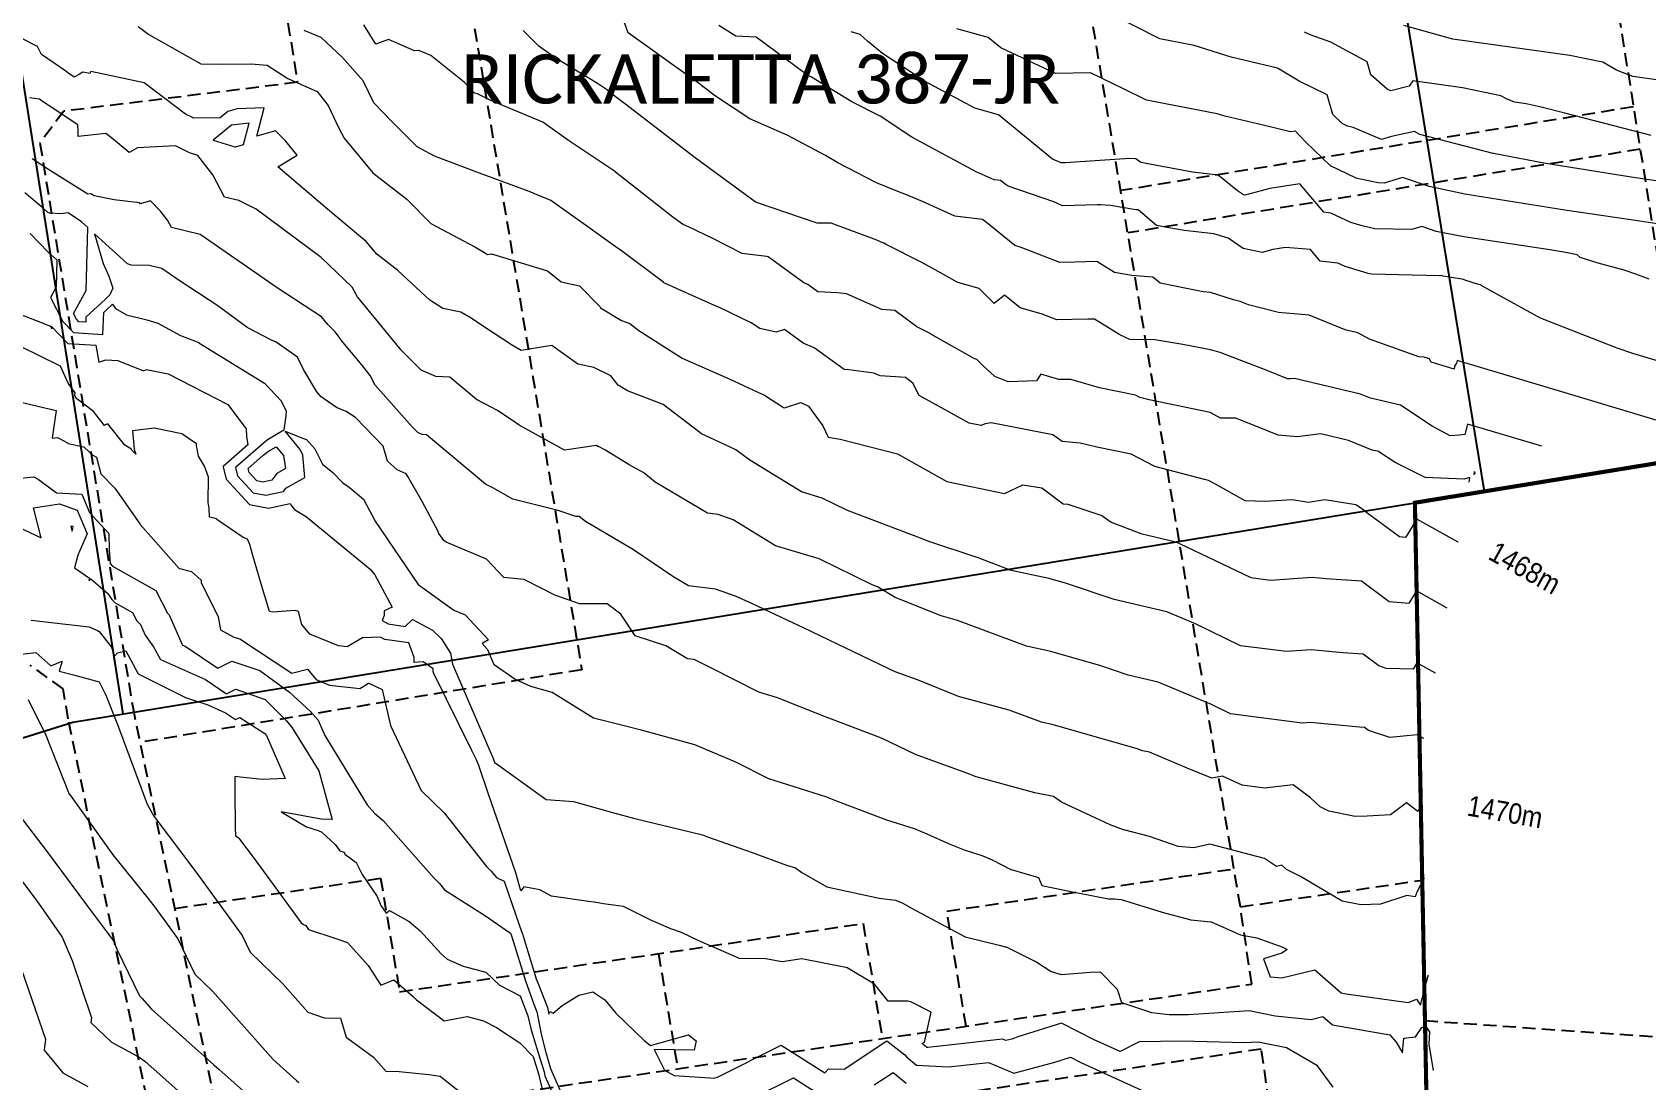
# Model space of a CAD drawing. Header units: metres. Extents: x 5688 to 19740, y -52 to 3406.
# Drawn here: x 7601.2 to 7994.7, y 818.9 to 1074.4 of the extents above; entities that cross this region are included whole.
import ezdxf
from ezdxf.enums import TextEntityAlignment as Align

# ---------------------------------------------------------------- set-up
doc = ezdxf.new("R2010")
doc.units = ezdxf.units.M
doc.linetypes.add('HIDDEN', pattern=[9.525, 6.35, -3.175])
for name, color, linetype in [('Contours', 7, 'Continuous'), ('DORPNAAM', 7, 'Continuous'), ('LINES', 7, 'Continuous'), ('PLAASGEDEELTES', 7, 'Continuous'), ('SITE', 7, 'Continuous')]:
    doc.layers.add(name, color=color, linetype=linetype)
doc.styles.add('CALIBRII', font='calibri.ttf')
doc.styles.add('MM-STANDARD', font='', dxfattribs={"height": 1})
doc.styles.get('MM-STANDARD').set_extended_font_data('MM-STANDARD')

# ---------------------------------------------------------------- blocks, each defined once
blk = doc.blocks.new('CONTOURS-CG')
at = {"layer": 'Contours', "color": 253, "lineweight": 9, "true_color": 0xa1a3a5}
for points, elevation in [([(31812.87, -119.46), (31806.53, -118.57), (31806.51, -118.56), (31802.57, -117.01), (31799.17, -115.07), (31799.16, -115.07), (31791.17, -113.44), (31762.69, -109.4), (31762.69, -109.4), (31750.69, -106.13)], 1463.5), ([(31811.01, -132.94), (31789.98, -127.46), (31784.2, -126.04), (31780.54, -125.19), (31777.68, -124.79), (31775.91, -124.09), (31774.37, -123.22), (31765.02, -121.3), (31752.87, -119.58), (31752.04, -120.86), (31747.52, -122.03), (31746.63, -121.6), (31742.66, -118.12), (31741.78, -115), (31741.77, -114.99), (31732.89, -110.15), (31728.15, -108.5), (31726.48, -107.71)], 1464), ([(31827.5, -146.26), (31806.14, -143.05), (31784.8, -139.69), (31772.53, -137.29), (31772.52, -137.29), (31754.63, -132.64), (31753.3, -131.91), (31747.67, -133.18), (31745.27, -133.85), (31738.4, -130.97), (31736.96, -130.61), (31736.96, -130.6), (31735.66, -129.98), (31733.4, -127.81), (31732.02, -122.98), (31732.02, -122.97), (31725.17, -119.71), (31719.95, -116.51), (31719.93, -116.5), (31708.66, -113.86), (31699.65, -110.98), (31699.65, -110.98), (31691.28, -109.36), (31691.27, -109.36), (31678.75, -103.05)], 1464.5), ([(31814.56, -154.78), (31808.26, -153.76), (31789.93, -151.09), (31765.59, -147.22), (31756.86, -145.37), (31750.42, -143.19), (31745.88, -144.53), (31744.42, -144.49), (31739.76, -143.46), (31739.11, -143.29), (31732.84, -140.31), (31726.77, -134.47), (31724.3, -131.86), (31723.13, -132.04), (31716.78, -130.5), (31707.06, -128.22), (31705.21, -127.63), (31705.2, -127.63), (31687.98, -124.3), (31687.98, -124.3), (31682.42, -121.5), (31674.35, -117.68), (31665.8, -117.81), (31652.46, -111.58), (31649.38, -109.06), (31649.38, -109.05), (31641.8, -106.9)], 1465), ([(31810.47, -167.94), (31807.29, -166.7), (31804.39, -165.73), (31798.09, -164.05), (31793.72, -162.68), (31792.95, -161.96), (31789.68, -161.36), (31786.29, -160.81), (31765.34, -157.62), (31758.58, -156.29), (31755.1, -155.11), (31752.66, -155.83), (31743.61, -155.62), (31740.55, -154.94), (31737.8, -154.09), (31732.93, -151.83), (31732.92, -151.83), (31731.24, -151.63), (31725.39, -144.67), (31725.37, -144.67), (31718.08, -145.83), (31711.99, -147.49), (31711.62, -147.41), (31710.16, -146.42), (31705.48, -142.58), (31699.17, -141.81), (31686.61, -139.52), (31685.38, -138.62), (31685.38, -138.62), (31683.91, -138.49), (31668.16, -139.56), (31667.21, -139.58), (31665.08, -138.67), (31651.95, -127.9), (31651.95, -127.9), (31646.16, -126.26), (31634.09, -119.74), (31623.62, -112.89), (31619.98, -109.9), (31618.2, -108.29), (31616, -107.67)], 1465.5), ([(31833.97, -194.22), (31806.55, -186.01), (31802.72, -184.72), (31784, -177.46), (31769.53, -169.46), (31769.63, -169.38), (31769.35, -169.29), (31768.67, -169.15), (31768.67, -169.15), (31767.83, -168.89), (31767.37, -168.71), (31766.95, -168.57), (31766.03, -168.33), (31765.4, -168.13), (31765.29, -168.02), (31764.81, -167.94), (31760.29, -167.2), (31759.79, -167.03), (31759.55, -167.1), (31759.55, -167.1), (31759.43, -167.13), (31742.81, -166.74), (31741.98, -166.56), (31736.41, -164.85), (31734.59, -164), (31730.3, -163.5), (31727.96, -160.71), (31727.96, -160.71), (31721.91, -160.21), (31718.81, -160.71), (31716.22, -161.41), (31711.52, -160.42), (31707.87, -157.96), (31704.43, -156.9), (31697.15, -156.03), (31693.41, -155.43), (31690.43, -154.82), (31685.94, -151.07), (31685.94, -151.07), (31685.36, -151.03), (31679.23, -149.98), (31676.81, -149.78), (31675.95, -149.84), (31667.55, -150.03), (31665.41, -149.12), (31654.31, -145.27), (31654.28, -145.25), (31653.59, -144.76), (31652.41, -143.9), (31652.4, -143.9), (31650.84, -143.71), (31646.45, -141.75), (31630.77, -133.28), (31623.07, -128.24), (31623.07, -128.24), (31616.18, -124.69), (31606.33, -118.7), (31605.15, -118.08), (31592.85, -108.95), (31587.94, -108.68), (31583.79, -106.09)], 1466), ([(31816.78, -203.65), (31795.71, -197.33), (31763.72, -187.77), (31763.57, -188.38), (31763.1, -189.15), (31763, -189.85), (31757.39, -188.12), (31757.28, -188.04), (31756.96, -187.34), (31756.96, -187.34), (31755.64, -186.92), (31754.35, -186.87), (31754.34, -186.87), (31742.34, -182.56), (31739.49, -180.99), (31739.48, -180.98), (31736.43, -180.27), (31727.67, -176.71), (31727.66, -176.71), (31720.19, -176.06), (31712.88, -174.15), (31710.86, -173.37), (31709.22, -172.94), (31703.6, -171.21), (31701.86, -171), (31700.97, -170.86), (31691.32, -168.9), (31689.52, -167.4), (31689.51, -167.4), (31684.44, -167.04), (31680.2, -166.31), (31675.86, -163.64), (31675.86, -163.64), (31670.53, -163.77), (31666.87, -163.83), (31657.47, -160.17), (31655.88, -159.71), (31648.63, -153.81), (31647.99, -153.35), (31641.29, -152.56), (31633.4, -149.03), (31629.48, -147.35), (31627.37, -146.54), (31622.17, -144.44), (31612.75, -139.59), (31609.79, -137.79), (31600.39, -132.82), (31591.3, -128.88), (31591.3, -128.87), (31582.74, -123.13), (31580.85, -121.74), (31577.8, -119.41), (31577.79, -119.4), (31561.66, -107.9), (31559.3, -101.41)], 1466.5), ([(31784.35, -208.66), (31766.24, -203.24), (31765.57, -205.8), (31765.56, -205.77), (31764.21, -205.92), (31761.98, -206.09), (31757.58, -203.72), (31749.91, -198.67), (31749.89, -198.66), (31742.56, -196.93), (31740.17, -195.95), (31740.17, -195.95), (31724.04, -192.14), (31723.1, -192.25), (31722.36, -192.19), (31717.15, -190.11), (31705.97, -185.8), (31703.58, -185.17), (31696.88, -183.85), (31690, -182.71), (31683.97, -182.67), (31683.95, -182.66), (31681.51, -181.5), (31675.29, -177.67), (31673.67, -177.71), (31666.14, -177.82), (31662.57, -176.44), (31657.23, -174.9), (31653.41, -171.79), (31650.84, -173.83), (31650.84, -173.83), (31647.22, -170.2), (31641.99, -168.72), (31636.47, -165.68), (31633.26, -163.86), (31624.42, -159.39), (31624.4, -159.38), (31624.09, -159.14), (31623.9, -159.13), (31622.31, -158.43), (31611.17, -154.28), (31607.73, -154.24), (31592.97, -149.21), (31592.8, -149.12), (31592.75, -149.12), (31592.62, -149.05), (31578, -138.32), (31560.76, -125.13), (31558.48, -123.37), (31556.62, -121.9), (31554.18, -120.27), (31543.91, -114), (31543.91, -113.99), (31539.92, -111.15), (31536.11, -107.3)], 1467), ([(31766.63, -217.37), (31766.81, -216.25), (31765.41, -216.64), (31755.87, -216.25), (31748.57, -212.57), (31744.64, -209.97), (31744.61, -209.96), (31742.97, -209.57), (31737.24, -207.23), (31730.49, -205.64), (31724.68, -206.33), (31720.11, -205.96), (31709.75, -201.83), (31709.75, -201.83), (31706.07, -201.79), (31706.07, -201.79), (31703.51, -200.46), (31688.63, -197.36), (31686.38, -196.77), (31685.31, -196.21), (31685.31, -196.21), (31676.52, -194.41), (31669.57, -192.37), (31669.54, -192.37), (31666.67, -192.34), (31662.23, -191.09), (31661.15, -192.71), (31654.28, -192.97), (31651.07, -191.64), (31648.25, -189.09), (31646.66, -187.5), (31646.17, -187.36), (31645.65, -187.07), (31635.47, -181.3), (31635.44, -181.28), (31632.04, -179.57), (31626.67, -175.53), (31623.47, -175.32), (31614.89, -171.54), (31612.67, -171.24), (31607.87, -170.99), (31605.43, -169.21), (31604.52, -168.82), (31604.52, -168.82), (31595.75, -162.46), (31595.74, -162.46), (31595.46, -162.4), (31589.36, -161.64), (31589.33, -161.63), (31582.34, -158.02), (31576.56, -155.28), (31574.89, -154.54), (31572.58, -152.81), (31558.56, -141.81), (31558.55, -141.8), (31547.14, -134.15), (31540.84, -129.63), (31528.23, -124.37), (31524.95, -122.74), (31524.19, -122.63), (31521.7, -119.94), (31513.55, -113.43), (31510.62, -112.18), (31509.58, -112.26), (31509.58, -112.26), (31503.23, -109.53), (31503.23, -109.53), (31500.17, -110.65), (31497.27, -105.98)], 1467.5), ([(31763.98, -232.05), (31763.97, -232.04), (31753.9, -226.44), (31753.87, -226.4), (31751.1, -230.86), (31749.68, -230.73), (31741.71, -224.84), (31740.37, -223.84), (31739.05, -222.94), (31731.42, -221.74), (31727.44, -222.36), (31727.44, -222.36), (31723.52, -221.74), (31716.89, -222.14), (31712.05, -221.96), (31704.78, -217.86), (31703.09, -216.98), (31702.17, -216.79), (31690.05, -213.62), (31684.29, -210.57), (31684.29, -210.57), (31675.87, -208.85), (31671.86, -207.87), (31667.46, -207.53), (31665.2, -205.86), (31650.15, -202.97), (31648.64, -203.17), (31647.7, -203.6), (31647.7, -203.6), (31644.77, -203), (31640.41, -200.56), (31632.61, -196.28), (31631.06, -193.27), (31629.25, -191.91), (31623.05, -191.51), (31621.58, -190.87), (31615.46, -190.03), (31614.29, -189.97), (31606.99, -184.67), (31604.28, -183.5), (31604.28, -183.5), (31599.76, -180.21), (31597.74, -180.88), (31593.76, -179.93), (31591.61, -178.54), (31584.1, -174.94), (31581.98, -173.98), (31570.38, -168.79), (31570.33, -168.76), (31559.76, -160.78), (31558.52, -159.96), (31552.41, -155.61), (31542.86, -148.76), (31537.52, -146.53), (31525.43, -142.06), (31514.46, -137.93), (31510.21, -135.67), (31504.12, -129.56), (31499.71, -124.95), (31497.06, -119.6), (31492.08, -113.87), (31486.84, -109.07), (31482.72, -107.3)], 1468), ([(31758.39, -263.95), (31758.39, -263.95), (31754.61, -261.85), (31754.06, -261.22), (31752.99, -262.94), (31746.44, -262.84), (31744.65, -262.18), (31740.79, -259.33), (31740.79, -259.33), (31735.83, -258.99), (31728.15, -258.25), (31722.11, -258.69), (31722.11, -258.69), (31710.94, -257.25), (31699.91, -251.96), (31692.98, -249.04), (31680.11, -246.02), (31668.29, -242.04), (31664.22, -240.87), (31655.05, -238.89), (31655.04, -238.89), (31646.94, -235.85), (31635.16, -231.92), (31635.16, -231.92), (31632.91, -231.01), (31615.13, -224.29), (31615.11, -224.28), (31608.98, -221.3), (31608.97, -221.3), (31603.9, -219.79), (31603.9, -219.79), (31591.31, -212.04), (31587.89, -209.49), (31587.87, -209.48), (31586.18, -208.67), (31579.57, -205.66), (31578.81, -205.09), (31570.22, -198.45), (31561.48, -195.13), (31559.26, -193.8), (31557.45, -191.46), (31557.45, -191.45), (31553.31, -189.47), (31549.45, -188.68), (31549.44, -188.67), (31543.08, -184.11), (31543.07, -184.11), (31541.5, -184.32), (31535.6, -185.29), (31533.2, -183.97), (31526.94, -179.78), (31523.39, -177.41), (31520.9, -175.96), (31516.47, -175.06), (31516.47, -175.05), (31513.36, -173.04), (31505.56, -165.85), (31500.4, -161.87), (31500.39, -161.86), (31497.83, -158.76), (31495.97, -157.19), (31488.37, -150.85), (31476.3, -140.54), (31481.02, -137.7), (31478.16, -134.24), (31475.72, -131.81), (31471.17, -133.04), (31472.97, -126.14), (31466.41, -126.42), (31464.14, -127.05), (31462.22, -128.61), (31462.21, -128.61), (31455.85, -128.7), (31455.29, -128.43), (31453.8, -127.71), (31453.79, -127.7), (31443.75, -120.11), (31443.74, -120.11), (31430.74, -117.35), (31430.43, -117.81), (31428.8, -117.51), (31427.97, -117.97), (31426.69, -118.69), (31426.68, -118.69), (31425.1, -117.66), (31424.64, -117.23), (31418.71, -113.21), (31418.69, -113.19), (31418.17, -112.23), (31417.69, -111.2), (31413.45, -109.07)], 1469), ([(31442.24, -106.36), (31444.86, -108.33), (31457.55, -115.47), (31462.92, -115.55), (31469.74, -115.48), (31469.76, -115.48), (31473.65, -115.76), (31478.7, -119.05), (31480.35, -119.79), (31485.91, -122.17), (31488.53, -125.58), (31491.05, -130.95), (31492.44, -133.57), (31499.42, -142.04), (31507.72, -148.44), (31513.6, -154.35), (31513.61, -154.35), (31524.34, -160.06), (31526.26, -161.17), (31527.39, -161.92), (31528.36, -161.76), (31542.05, -165.92), (31545.38, -168.55), (31545.38, -168.55), (31549.83, -169.53), (31549.83, -169.53), (31554.73, -174.62), (31554.96, -174.92), (31560.08, -178), (31562.09, -178.76), (31562.1, -178.76), (31564.28, -180.45), (31574.85, -187.16), (31586.25, -192.25), (31593.3, -195.46), (31594.89, -196.22), (31599.53, -199.23), (31599.55, -199.24), (31599.75, -199.29), (31603.75, -197.97), (31603.76, -197.97), (31604.05, -198.18), (31605.64, -198.87), (31609.09, -203.64), (31610.45, -206.44), (31613.33, -206.94), (31627.3, -210.52), (31639.35, -217.24), (31639.35, -217.24), (31653.35, -220.14), (31657.85, -218.06), (31662.52, -218.82), (31667.71, -222.67), (31667.71, -222.67), (31668.83, -222.76), (31677.13, -225.56), (31679.36, -227.14), (31686.62, -229.95), (31695.12, -231.94), (31695.12, -231.94), (31696.02, -232.32), (31713.42, -240.67), (31718.24, -241.29), (31728.37, -240.55), (31731.75, -240.87), (31740.43, -241.48), (31747.16, -246.45), (31752.04, -246.9), (31753.96, -243.81), (31754.25, -244.15), (31761.19, -248)], 1468.5), ([(31755.6, -279.91), (31755.6, -279.91), (31754.96, -279.55), (31754.16, -278.62), (31753.94, -278.97), (31747.33, -279.62), (31742.13, -277.91), (31741.16, -277.19), (31741.16, -277.19), (31739.9, -277.1), (31727.92, -275.95), (31725.98, -276.1), (31725.97, -276.1), (31708.46, -273.84), (31703.81, -271.6), (31690.85, -266.13), (31683.56, -264.43), (31676.87, -262.17), (31664.72, -258.69), (31658.74, -257.4), (31658.73, -257.4), (31641.94, -251.09), (31637.96, -250.01), (31637.96, -250.01), (31626.77, -245.51), (31622.43, -242.9), (31621.78, -242.63), (31621.12, -242.39), (31608.23, -236.12), (31608.23, -236.12), (31597.57, -232.95), (31597.56, -232.95), (31587.26, -226.61), (31583.57, -225.28), (31581.02, -224.98), (31581.01, -224.98), (31568.24, -217.43), (31565.46, -215.1), (31565.46, -215.1), (31562.07, -213.23), (31555.97, -209.48), (31555.96, -209.48), (31554.43, -208.74), (31554.24, -208.71), (31553.92, -208.48), (31546.7, -209.49), (31546.16, -209.57), (31535.1, -203.47), (31534.75, -203.25), (31529.83, -199.96), (31529.83, -199.96), (31524.68, -197.24), (31524.68, -197.23), (31518.22, -191.85), (31514.83, -191.63), (31511.26, -190.11), (31506.41, -185.32), (31506.29, -185.18), (31506.25, -185.1), (31506.1, -184.93), (31495.72, -172.27), (31494.42, -169.9), (31494.42, -169.89), (31486.88, -162.68), (31471.04, -150.85), (31466.76, -148.79), (31463.29, -147.96), (31460.46, -142.47), (31456.81, -137.82), (31455, -137.2), (31454.29, -136.86), (31451.31, -135.41), (31442.05, -135.92), (31440.07, -137.05), (31435.79, -133.47), (31434.36, -132.42), (31427.65, -133.12), (31427.63, -133.08), (31427.59, -132.07), (31427.54, -130.33), (31427.53, -130.32), (31420.29, -125.54), (31419.81, -125.22), (31419.79, -125.21), (31418.91, -124.63), (31418.91, -124.63), (31418.52, -124.27), (31418.18, -124.08), (31415.79, -123.74)], 1469.5), ([(31754.41, -297.12), (31754.41, -297.12), (31754.13, -297.65), (31751.33, -295.58), (31747.43, -298.46), (31741.75, -298.82), (31738.89, -298.89), (31732.41, -297.57), (31730.32, -296.53), (31727.97, -294.33), (31723.76, -291.13), (31716.74, -291.98), (31711.34, -291.26), (31706.52, -289.03), (31706.51, -289.03), (31703.9, -289.51), (31697.91, -287.11), (31688.72, -283.23), (31687.02, -282.84), (31685.46, -282.31), (31665.21, -276.52), (31662.41, -275.91), (31654.56, -272.96), (31642.2, -269.62), (31642.2, -269.62), (31632.21, -265.6), (31626.78, -263.63), (31626.76, -263.62), (31606.62, -253.95), (31606.45, -253.88), (31606.09, -253.74), (31591.98, -247.05), (31587.83, -245.2), (31582.98, -243.47), (31576.38, -242.68), (31576.38, -242.67), (31572.54, -240.41), (31562.94, -233.92), (31551.28, -226.98), (31551.28, -226.98), (31549.74, -225.78), (31548.94, -225.78), (31544.63, -224.27), (31533.55, -221.52), (31533.54, -221.51), (31528.65, -218.79), (31526.91, -217.87), (31512.54, -205.87), (31511.53, -205.81), (31510.46, -205.36), (31509.02, -203.93), (31500.05, -193.72), (31498.8, -191.4), (31496.79, -188.83), (31491.71, -182.76), (31491.7, -182.75), (31490.28, -180.78), (31488.44, -178.98), (31486.92, -177.08), (31476.15, -170.02), (31457.57, -157.17), (31457.37, -157.06), (31450.37, -155.37), (31449.42, -153.54), (31447.69, -151.33), (31445.29, -148.85), (31442.73, -149.55), (31442.73, -149.55), (31442.6, -149.34), (31436.37, -148.63), (31431.49, -147.65), (31430.72, -147.13), (31429.95, -147.22), (31420.61, -141.35), (31416.43, -138.57)], 1470), ([(31755.69, -313.95), (31753.95, -317.16), (31753.44, -318.49), (31751.43, -318.16), (31745.04, -320.28), (31740.23, -320.38), (31735.67, -319.53), (31725.51, -313.51), (31722.1, -311.81), (31720.96, -310.75), (31719.69, -311.08), (31716.76, -309.13), (31703.42, -305.62), (31699.56, -306.49), (31695.72, -306.18), (31688.69, -303.73), (31682.44, -302.12), (31682.43, -302.12), (31679.14, -300.92), (31667.29, -295.41), (31665.31, -294.02), (31660.82, -293.11), (31646.45, -289.22), (31643.98, -288.23), (31631.69, -283.76), (31631.68, -283.76), (31623.42, -279.79), (31609.52, -274.5), (31598.03, -269.99), (31593.5, -268.57), (31593.49, -268.56), (31581.68, -262.6), (31577.78, -260.61), (31576.14, -260.42), (31576.14, -260.42), (31570.83, -257.3), (31563.38, -254.82), (31559.85, -249.59), (31556.59, -247.04), (31549.79, -247.06), (31543.78, -244.95), (31536.29, -241.14), (31536.28, -241.14), (31531.35, -240.65), (31531.34, -240.65), (31527.17, -236.16), (31517.29, -232.04), (31516.74, -231.65), (31515.56, -229.9), (31515.38, -229.4), (31511.5, -222.15), (31507.96, -216.04), (31507.96, -216.04), (31507.81, -215.76), (31507.55, -215.38), (31505.34, -214.37), (31503.05, -212.28), (31501.97, -208.6), (31495.19, -201.67), (31492.96, -200.2), (31490.62, -199.23), (31490.62, -199.23), (31486.86, -196.58), (31485.77, -195.38), (31482.53, -189.95), (31481.11, -186.96), (31475.91, -183.29), (31474.76, -182.82), (31468.84, -179.7), (31461.66, -174.43), (31452, -168.1), (31447.99, -165.33), (31444.9, -164.58), (31440.54, -164.51), (31440.53, -164.51), (31439.65, -164.23), (31431.59, -156.9), (31433.68, -164.12), (31435.08, -167.16), (31436.09, -170.12), (31435.32, -171.77), (31434.26, -172.8), (31429.51, -177.17), (31429.46, -178.41), (31427.8, -178.3), (31427.21, -177.69), (31426.52, -176.32), (31429.57, -170.68), (31430.01, -155.37), (31428.42, -153.96), (31425.2, -151.8), (31423.44, -152), (31420.75, -151.83), (31420.21, -151.72), (31419.11, -150.66), (31414.62, -146.88)], 1470.5), ([(31415.9, -156.77), (31420.29, -161.31), (31422.44, -163.21), (31422.25, -169.9), (31420.91, -172.37), (31423.89, -178.27), (31426.46, -180.93), (31433.66, -181.42), (31433.89, -176.02), (31434.52, -175.43), (31435.99, -174.02), (31436.71, -175.06), (31439.4, -176.6), (31444.37, -177.85), (31447.02, -178.68), (31452.59, -181.62), (31457.01, -183.4), (31457.02, -183.41), (31473.04, -193.27), (31477.09, -197.56), (31478.3, -200.12), (31478.24, -201.27), (31477.74, -204.64), (31477.72, -204.72), (31473.76, -207.06), (31473.25, -207.45), (31465.99, -213.85), (31466.47, -215.85), (31470.28, -219.96), (31473.33, -220.59), (31477.65, -219.64), (31478.27, -218.84), (31482.85, -216.27), (31482.35, -210.78), (31481.75, -209.4), (31478.07, -204.95), (31482.33, -206.66), (31483.27, -207.04), (31485.31, -209.24), (31487.21, -213.03), (31487.21, -213.04), (31489.66, -215.02), (31492.14, -217.55), (31492.15, -217.56), (31493.7, -218.62), (31497.13, -221.53), (31500, -226.9), (31510.47, -242.38), (31519.19, -248.56), (31521.93, -249.7), (31521.95, -249.71), (31527.63, -255.83), (31526.07, -256.68), (31527.41, -258.15), (31528.97, -261.85), (31528.98, -261.85), (31534.16, -265.42), (31537.88, -267.13), (31543.1, -268.57), (31543.11, -268.58), (31553.23, -274.8), (31553.23, -274.8), (31561.37, -276.9), (31564.54, -277.65), (31564.55, -277.66), (31577.84, -281.36), (31587.83, -285.58), (31595.9, -289.65), (31595.91, -289.66), (31609.8, -294.02), (31612.58, -295.11), (31624.61, -299.69), (31631.4, -301.83), (31631.4, -301.83), (31634.5, -303.09), (31639.91, -305.57), (31639.91, -305.57), (31643.58, -307.02), (31648.14, -308.45), (31648.14, -308.45), (31650.38, -309.42), (31654.95, -311.81), (31654.98, -311.82), (31661.66, -313.73), (31662.52, -315.72), (31662.52, -315.72), (31670.78, -317.4), (31670.83, -317.41), (31678.7, -318.97), (31680.16, -318.93), (31681.82, -319.12), (31691.85, -322.19), (31698.81, -324.08), (31703.71, -324.53), (31703.72, -324.53), (31710.93, -327.75), (31714.86, -328.42), (31721.19, -330.71), (31722.28, -331.31), (31720.96, -332.15), (31716.49, -333.59), (31718.11, -337.92), (31720.94, -338.23), (31729.02, -336.23), (31735.4, -341.89), (31736.65, -342.11), (31736.65, -342.11), (31751.74, -344.21), (31752.8, -343.78), (31753.78, -343.4), (31754.74, -344.86), (31756.14, -339.54), (31756.69, -337.44)], 1471), ([(31408.54, -174.56), (31417.41, -178.02), (31420.88, -179.35), (31421.19, -180.04), (31421.05, -179.35), (31425.12, -183.57), (31431.9, -184.03), (31432.68, -188.12), (31434.38, -187.61), (31437.29, -187.75), (31443.57, -190.29), (31444.25, -189.92), (31449.59, -190.99), (31464.1, -198.51), (31468.61, -204.38), (31468.63, -206.29), (31469, -208.27), (31462.94, -213.62), (31462.94, -213.63), (31463.66, -216.63), (31469.4, -222.83), (31474, -223.77), (31479.29, -222.61), (31479.63, -223.14), (31480.37, -224.04), (31483.26, -225.87), (31498.78, -238.6), (31499.93, -240.01), (31504.15, -247.89), (31502.21, -248.77), (31502.2, -249.86), (31501.68, -251.13), (31503.19, -251.95), (31507.33, -252.55), (31509.13, -250.89), (31514.02, -253.46), (31516.1, -255.5), (31518.4, -259.04), (31518.84, -261.72), (31518.86, -261.75), (31528.79, -284.73), (31529.18, -285.87), (31529.5, -286), (31541.7, -294.71), (31541.7, -294.71), (31548.31, -295.24), (31557.82, -297.94), (31563.26, -299.34), (31579.48, -303.24), (31579.48, -303.24), (31579.82, -303.33), (31581.03, -303.84), (31591.9, -307.62), (31600.23, -310.75), (31600.25, -310.76), (31602.45, -311.39), (31604.03, -312.55), (31610.09, -316.01), (31622.85, -318.81), (31626.84, -319.24), (31628.58, -320.02), (31630.72, -321.22), (31643.83, -328.21), (31652.05, -330.2), (31653.53, -330.64), (31653.83, -330.68), (31661.3, -334.35), (31664.77, -336.68), (31664.78, -336.68), (31667.19, -337.42), (31674.36, -336.86), (31676.69, -336.77), (31680.87, -341), (31681.87, -344.23), (31689.2, -346.62), (31693.56, -347.16), (31697.13, -347.1), (31698.22, -347.14), (31713.04, -346.17), (31713.05, -346.18), (31719.36, -347.44), (31728.11, -348.37), (31731.01, -347.66), (31733.3, -349.69), (31747.27, -352.09), (31747.27, -352.09), (31748.85, -353.92), (31750.36, -356.44), (31750.68, -352.91), (31753.52, -352.54), (31755.12, -350.3), (31756.02, -349.94), (31756.96, -351.38), (31756.84, -354.36), (31757.85, -360.76)], 1471.5), ([(31733.47, -364.84), (31729.64, -359.67), (31722.13, -355.25), (31715.21, -353.87), (31711.99, -354.08), (31696.64, -353.61), (31686.21, -353.79), (31681.58, -356.18), (31681.57, -356.18), (31675.25, -353.3), (31667.27, -349.26), (31656.64, -352.55), (31655.85, -352.89), (31655.14, -353.12), (31653.73, -353.49), (31652.86, -353.13), (31634.71, -355.15), (31634.46, -355.14), (31633.32, -354.21), (31633.92, -353.86), (31635.49, -346.58), (31630.6, -344.05), (31629.86, -343.88), (31625, -343.9), (31621.72, -339.72), (31615.02, -335.75), (31614.69, -335.65), (31603.96, -333.6), (31599.24, -334.3), (31595.1, -333.6), (31588.66, -333.45), (31588.64, -333.44), (31578.87, -329.22), (31574.66, -327.16), (31574.64, -327.15), (31572.08, -326.28), (31567.34, -324.2), (31560.53, -320.81), (31555.62, -320.14), (31553.43, -319.76), (31553.42, -319.76), (31551.99, -319.6), (31542.98, -318.28), (31540.18, -316.77), (31536.27, -316.04), (31535.52, -316.98), (31534.26, -312.58), (31527.75, -293.66), (31525.31, -286.46), (31525.3, -286.45), (31524.72, -285.1), (31523.6, -282.82), (31514.31, -264.02), (31514.17, -263.63), (31514.14, -262.89), (31511.69, -261.17), (31509.55, -261.32), (31509.52, -260.13), (31508.19, -256.58), (31502.4, -255.75), (31501.34, -255.17), (31496.89, -255.32), (31493.22, -257.54), (31493.22, -257.54), (31491.05, -257.29), (31484.1, -254.43), (31482.14, -252.06), (31481.31, -248.92), (31480.54, -248.71), (31474.97, -249.11), (31474.28, -248.94), (31472.11, -241.95), (31470.19, -235.3), (31469.43, -232.56), (31468.88, -231.3), (31467.84, -230.92), (31461.39, -226.49), (31461.33, -226.32), (31460.81, -226.17), (31459.65, -225.93), (31459.55, -223.84), (31459.34, -222.32), (31459.41, -216.21), (31459.41, -216.19), (31458.45, -213.52), (31456.97, -211.07), (31456.96, -211.06), (31456.47, -208.45), (31456.47, -208.09), (31452.91, -205.59), (31446.14, -204.23), (31440.89, -204.87), (31441.25, -209.39), (31441.67, -210.59), (31440.65, -209.54), (31440.61, -209.38), (31439, -208.39), (31434.82, -203.2), (31434.42, -203.38), (31434.03, -203.55), (31434.03, -203.55), (31431.36, -200.19), (31427.31, -197.11), (31427.31, -197.11), (31426.83, -196.25), (31426.88, -195.59), (31425.2, -193.27), (31423.33, -189.1), (31413.4, -184.27)], 1472), ([(31465.01, -130.36), (31460.5, -134.03), (31465.82, -135.7), (31465.97, -135.71), (31467.96, -135.14), (31469.32, -129.92), (31465.01, -130.36)], 1469.5), ([(31413.35, -197.83), (31422.28, -199.97), (31421.29, -206.64), (31422.62, -206.51), (31425.01, -207.83), (31425.21, -207.96), (31428.99, -208.75), (31429, -208.75), (31429.21, -208.98), (31431.2, -210.8), (31432.08, -211.34), (31433.14, -215.37), (31436.54, -218.88), (31442.65, -227.58), (31442.75, -227.69), (31442.76, -227.74), (31445.33, -230.62), (31452.17, -238.34), (31452.39, -238.47), (31455.27, -239.15), (31455.28, -239.15), (31457.59, -241.26), (31457.64, -241.86), (31461.71, -250.21), (31462.31, -253.35), (31465.53, -255.2), (31467.05, -255.62), (31467.06, -255.62), (31479.67, -263.98), (31483.51, -262.98), (31483.51, -262.98), (31485.6, -265.51), (31488.84, -266.84), (31496.24, -267.72), (31497.12, -267.19), (31498.42, -266.4), (31498.43, -266.4), (31501.71, -267.96), (31503.72, -276.68), (31511.21, -292.52), (31516.83, -297.97), (31527.14, -311.03), (31528.27, -312.18), (31529.59, -313.73), (31531.46, -314.67), (31535.12, -325.25), (31535.61, -326.68), (31535.61, -326.69), (31535.97, -327.75), (31536.06, -328.02), (31539.28, -338.41), (31539.28, -338.41), (31539.78, -339.81), (31542.02, -345.46), (31542.34, -347.04), (31542.57, -346.44), (31543.43, -346.83), (31545.62, -344.97), (31549.63, -342.4), (31553.03, -341.63), (31555.96, -343.53), (31558.63, -346.78), (31565.69, -353.57), (31567.13, -354.71), (31576.37, -352.06), (31578.27, -353.55), (31577.78, -355.8), (31568.02, -355.68), (31570.52, -360.7), (31572.9, -362.03), (31581.56, -362.57), (31582.35, -362.65), (31582.35, -362.65), (31582.79, -362.58), (31583.43, -362.38), (31598.96, -354.63), (31609.6, -361.34), (31609.6, -361.34), (31610.52, -360.4), (31614.35, -360.44), (31624.74, -353.59), (31629.1, -356.94), (31629.56, -357.54), (31631.95, -359.5), (31639.75, -359.93), (31649.45, -358.85), (31649.47, -358.85), (31655.65, -361.42), (31655.65, -361.42), (31665.62, -358.78), (31669.44, -357.56), (31671.96, -358.84), (31687.85, -366.07)], 1472.5), ([(31411.99, -216.56), (31416.8, -216.07), (31417.85, -216.66), (31422.34, -220.01), (31428.51, -220.34), (31430.36, -224.79), (31435.09, -229.92), (31435.09, -229.92), (31435.22, -233.86), (31435.44, -237.22), (31436, -237.85), (31446.57, -243.82), (31446.57, -243.82), (31449.42, -249.36), (31449.78, -249.71), (31452.88, -256.8), (31452.99, -256.96), (31453.09, -257.14), (31453.71, -257.41), (31461.64, -262.7), (31465.11, -261.01), (31465.11, -261.01), (31471.92, -263.27), (31479.15, -268.55), (31484.26, -273.31), (31486.13, -275.44), (31487.75, -279.18), (31498.03, -296.04), (31499.93, -298.19), (31502, -299.85), (31514.2, -313.78), (31515.7, -315.24), (31515.71, -315.24), (31516.88, -316.73), (31526.88, -323.1), (31532.74, -327.17), (31532.77, -327.19), (31532.99, -327.3), (31533.31, -328.2), (31536.63, -338.93), (31538.73, -344.85), (31539.39, -346.5), (31540.58, -352.28), (31541.64, -356.37), (31542.77, -360.32), (31545.02, -365.48)], 1473), ([(31592.26, -367.4), (31601.94, -362.57), (31608.56, -366.76)], 1473), ([(31621.66, -364.28), (31626.25, -361.25), (31629.44, -363.87)], 1473), ([(31412.92, -228.31), (31418.58, -230.97), (31416.74, -223.67), (31423.06, -222.7), (31427.42, -224.25), (31429.82, -230.02), (31427.55, -235.21), (31426.76, -238.31), (31430.39, -240.76), (31430.39, -240.76), (31430.2, -241.47), (31430.51, -241.17), (31430.51, -241.17), (31430.69, -240.99), (31434.89, -244.56), (31435.82, -245.99), (31436.68, -246.82), (31440.88, -249.19), (31440.89, -249.2), (31441.91, -251.19), (31442.84, -252.09), (31442.84, -252.09), (31443.97, -254.67), (31445.98, -257.52), (31447.68, -260.63), (31458.63, -265.52), (31463.81, -268.97), (31466.08, -267.87), (31466.08, -267.87), (31473.17, -270.34), (31478.38, -275.56), (31479.82, -277.3), (31486.31, -287.72), (31489.49, -299.61), (31486.84, -299.5), (31477.13, -297.72), (31483.31, -301.41), (31486.14, -302.26), (31487.02, -302.7), (31490.24, -305.68), (31491.39, -307.21), (31492.44, -307.59), (31492.65, -308.07), (31495.36, -310.12), (31496.82, -313), (31500.47, -318.4), (31500.47, -318.4), (31501.38, -320.54), (31501.39, -320.54), (31502.72, -322.44), (31503.49, -321.8), (31508.29, -324.51), (31511, -326.77), (31516.13, -332.33), (31517.57, -333.62), (31521.43, -335.36), (31526.96, -336.8), (31526.98, -336.82), (31530.28, -340.02), (31535.31, -342.55), (31537.19, -347.49), (31537.98, -350.54), (31539.31, -355.19), (31541.17, -361.09), (31541.18, -361.11), (31541.4, -362.11), (31543.12, -366.06)], 1473.5), ([(31416.15, -251), (31421.74, -251.68), (31430.27, -252.68), (31432.31, -253.53), (31432.73, -253.77), (31435.74, -257.63), (31436.52, -259.8), (31437.22, -259.03), (31439.22, -258.54), (31442.26, -264.13), (31453.79, -269.87), (31459.19, -271.68), (31463.55, -273.63), (31465.98, -275.25), (31467.05, -274.73), (31467.05, -274.73), (31473.12, -278.69), (31473.52, -279.17), (31478.06, -289.66), (31472.55, -289.84), (31467.07, -289.29), (31465.81, -289.15), (31465.77, -289.14), (31465.79, -292.7), (31465.9, -301.57), (31465.95, -303.62), (31466.62, -303.96), (31466.74, -304.07), (31470.53, -309.15), (31481.98, -324.82), (31482.53, -325.24), (31483.11, -325.45), (31483.78, -326.41), (31483.78, -326.41), (31490.19, -328.53), (31493.24, -329.6), (31498.33, -335.2), (31501.4, -340.02), (31504.56, -338.71), (31509.39, -342.86), (31509.72, -343.25), (31510.06, -343.55), (31516.84, -348.69), (31522.46, -347.6), (31526.4, -348.69), (31529.58, -350.3), (31535.28, -354.03), (31538.48, -357.34), (31539.82, -361.58), (31540.67, -365.36)], 1474), ([(31410.36, -259.7), (31417.32, -258.93), (31420.94, -262.16), (31420.94, -262.16), (31423.71, -261.02), (31423, -263.47), (31426.45, -264.36), (31432.74, -266.04), (31434.37, -269.3), (31437.2, -276.45), (31444.47, -295.89), (31446.05, -298.81), (31446.05, -298.82), (31456.3, -312.35), (31467.6, -327.88), (31469.53, -331.94), (31469.53, -331.94), (31477.49, -339.68), (31483.58, -346.54), (31487.6, -347.92), (31491.53, -348.01), (31492.97, -352.63), (31499.59, -357.55), (31502.68, -361.03), (31503.8, -360.97), (31505.88, -361.06), (31513.08, -361.78), (31515.88, -362.13), (31521.38, -366.58)], 1474.5), ([(31415.46, -270.4), (31419.77, -279.02), (31425.47, -293.42), (31425.48, -293.43), (31436.11, -308.22), (31444.97, -319.18), (31446.35, -321), (31451.93, -328.67), (31456.03, -337.28), (31456.04, -337.28), (31460.35, -341.47), (31475.12, -358.12), (31475.12, -358.12), (31480.84, -363.21), (31481.37, -363.72)], 1475), ([(31405.83, -288.97), (31420.1, -307.51), (31431.55, -322.89), (31436.2, -329.22), (31436.33, -329.4), (31437.08, -331.18), (31442.54, -342.62), (31443.21, -343.27), (31445.5, -345.85), (31445.51, -345.85), (31460.69, -359.41), (31461.98, -360.51), (31469.34, -367.05)], 1475.5), ([(31405.51, -303.6), (31417.04, -318.82), (31418.52, -320.85), (31423.73, -328.27), (31426.13, -334.01), (31430.89, -347.91), (31430.73, -349.09), (31435.79, -353.89), (31441.89, -357.23), (31442.71, -357.66), (31443.89, -358.5), (31457.83, -370.9)], 1476), ([(31413.83, -336.17), (31419.65, -353.18), (31419.31, -355.81), (31423.85, -361.34), (31429.95, -364.68)], 1476.5), ([(31469.28, -215.07), (31469.28, -215.07), (31469.05, -214.08), (31472.62, -210.93), (31474.01, -209.87), (31475.87, -208.77), (31477.67, -210.94), (31478.18, -214.1), (31476.07, -215.28), (31474.79, -216.94), (31472.66, -217.4), (31471.16, -217.1), (31469.28, -215.07)], 1470.5), ([(31767.84, -215.65), (31767.84, -215.65), (31767.97, -214.83), (31768.04, -215.36)], 1467), ([(31426.34, -228.17), (31425.87, -228.14), (31426.17, -229.34), (31426.34, -228.65), (31426.44, -228.42), (31426.44, -228.42), (31426.34, -228.17)], 1474)]:
    blk.add_lwpolyline(points, dxfattribs=dict(at, elevation=elevation))
at = {"layer": 'Contours', "color": 253, "true_color": 0xa1a3a5, "style": 'MM-STANDARD', "width": 0.9}
for s, rotation, p in [('1468m', 330.9296, (31780.24, -238.28, 1467.55)), ('1470m', 350.1129, (31775.39, -297.73, 1469.6))]:
    blk.add_text(s, height=5, rotation=rotation, dxfattribs=at).set_placement(p, align=Align.MIDDLE)

msp = doc.modelspace()

# ---------------------------------------------------------------- linework, layer by layer
at = {"layer": 'LINES', "color": 251, "linetype": 'HIDDEN', "ltscale": 0.5, "true_color": 0x636466}
for p, q in [((7895.647, 861.299), (7840.581, 1190.874)), ((7991.456, 1056.281), (7866.531, 1035.863)), ((7993.097, 1045.976), (7868.271, 1025.574)), ((7753.838, 849.896), (7758.524, 821.849)), ((7940.642, 833.573), (8079.714, 823.891))]:
    msp.add_line(p, q, dxfattribs=at)
for points in [[(7941.029, 1207.264), (7971.394, 1182.217), (8005.079, 970.763)], [(7693.341, 1169.321), (7735.147, 919.104), (7627.494, 901.382)], [(7658.9, 1104.911), (7665.872, 1062.252), (7608.886, 1055.208), (7603.076, 1047.443), (7625.69, 910.073), (7645.982, 812.323), (7654.33, 806.49), (7798.07, 827.679), (7898.422, 842.472), (7895.647, 861.299), (7940.063, 867.846)], [(7583.6, 793.178), (7624.695, 801.709), (7630.126, 809.985), (7609.956, 907.148), (7608.757, 914.434), (7600.713, 920.204)], [(7828.808, 832.21), (7824.121, 860.256), (7894.098, 870.571)], [(7635.897, 860.904), (7686.12, 868.308), (7690.75, 840.596), (7803.705, 857.247), (7808.391, 829.2)]]:
    msp.add_lwpolyline(points, dxfattribs=at)
msp.add_lwpolyline([(7695.67, 660.113), (7698.051, 647.415), (7920.822, 676.308), (7927.628, 684.207), (7925.183, 810.032), (7918.122, 816.01), (7902.659, 813.73), (7900.756, 826.643), (7800.404, 811.85), (7657.866, 790.838), (7652.231, 782.937), (7675.949, 656.416)], close=True, dxfattribs=at)
at = {"layer": 'PLAASGEDEELTES', "color": 251, "linetype": 'Continuous', "true_color": 0x636466}
for p, q in [((7913.848, 1215.042), (7955.063, 962.553)), ((7623.407, 908.351), (7583.404, 1161.035)), ((7611.112, 906.342), (7938.189, 959.797)), ((7287.22, 804.215), (7611.112, 906.342))]:
    msp.add_line(p, q, dxfattribs=at)
at = {"layer": 'SITE', "color": 251, "linetype": 'HIDDEN', "ltscale": 0.5, "true_color": 0x636466, "const_width": 1}
msp.add_lwpolyline([(7283.509, 866.042), (7269.23, 934.923), (7274.725, 957.013), (7255.783, 992.867), (7366.582, 1049.74), (7207.92, 1358.849), (7872.637, 1467.487), (7913.848, 1215.042), (8244.292, 1269.046), (8286.282, 1016.686), (7954.708, 962.495), (7938.189, 959.797), (7944.711, 624.137), (7956.213, 541.746), (7841.773, 540.956), (7738.993, 535.306), (7706.393, 529.766), (7682.263, 625.216), (7437.541, 568.298), (7371.507, 695.993), (7363.777, 753.224), (7353.711, 772.756), (7315.896, 803.392)], close=True, dxfattribs=at)

# ---------------------------------------------------------------- block references
at = {"layer": 'Contours', "color": 215, "linetype": 'Continuous', "true_color": 0xa953a0}
msp.add_blockref('CONTOURS-CG', (-23815.222, 1182.208), dxfattribs=at)

# ---------------------------------------------------------------- texts
at = {"layer": 'DORPNAAM', "color": 251, "linetype": 'Continuous', "true_color": 0x636466, "style": 'CALIBRII'}
msp.add_text('RICKALETTA 387-JR', height=12, dxfattribs=at).set_placement((7778.71, 1063.068), align=Align.MIDDLE_CENTER)

doc.saveas('drawing.dxf')
